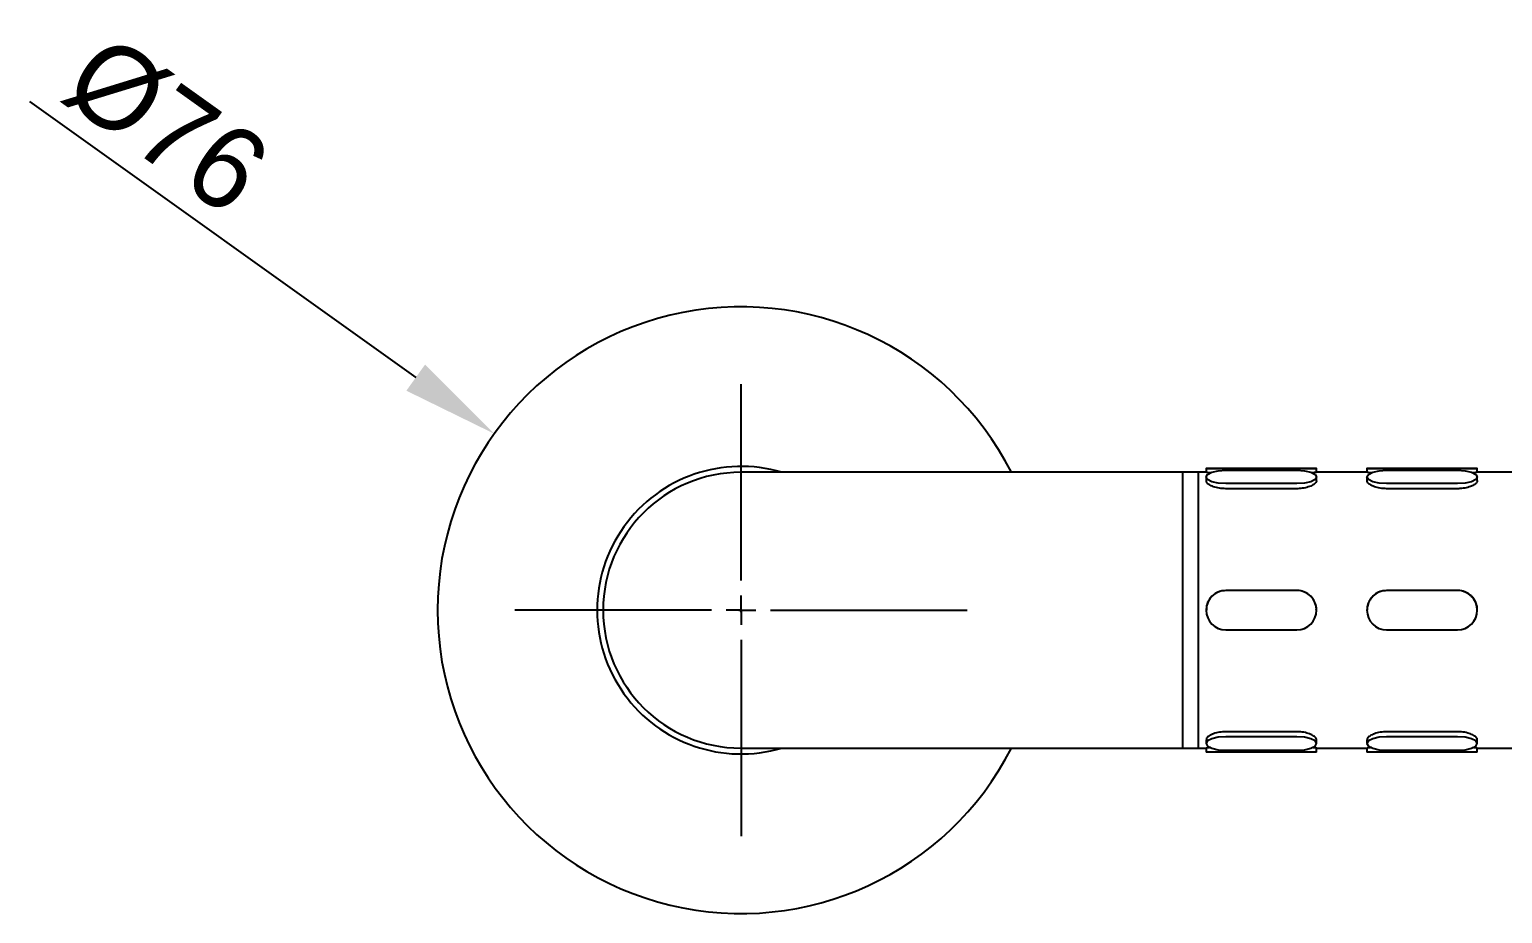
# Model space of a CAD drawing. Extents: x 109 to 1049, y 29 to 427.
# Drawn here: x 108.8 to 171.1, y 267.8 to 305.2 of the extents above; entities that cross this region are included whole.
import ezdxf

# ---------------------------------------------------------------- set-up
doc = ezdxf.new("R2010")
doc.units = 0
doc.header["$LTSCALE"] = 23.1
doc.header["$MEASUREMENT"] = 0
doc.linetypes.add('CENTERX2', pattern=[20.32, 12.7, -2.54, 2.54, -2.54])
doc.layers.get('0').update_dxf_attribs({"linetype": 'CONTINUOUS'})
doc.layers.get('Defpoints').update_dxf_attribs({"linetype": 'CONTINUOUS'})
doc.layers.add('10', color=7, linetype='CONTINUOUS')
doc.layers.add('中心线层', color=1, linetype='CENTERX2', lineweight=25)
doc.styles.add('SLDTEXTSTYLE0', font='')
doc.styles.get('SLDTEXTSTYLE0').set_extended_font_data('汉仪长仿宋体')
doc.dimstyles.new('SLDDIMSTYLE1', dxfattribs={"dimtxt": 3.5, "dimasz": 4.08, "dimexe": 0, "dimexo": 0.0625, "dimgap": 0.875, "dimtad": 2, "dimlfac": 5, "dimrnd": 1e-09, "dimzin": 12, "dimdsep": 46, "dimtxsty": 'SLDTEXTSTYLE0', "dimsah": 1, "dimcen": 0.09, "dimadec": 0, "dimazin": 3, "dimtfac": 1, "dimtofl": 0, "dimtmove": 0, "dimatfit": 3, "dimfxl": 0, "dimfrac": 2, "dimtolj": 1, "dimtzin": 12, "dimarcsym": 0})

# ---------------------------------------------------------------- blocks, each defined once
blk = doc.blocks.new('*D31')
at = {"layer": '10', "color": 0, "lineweight": -2}
for p, q in [((108.848, 302.174), (125.181, 290.494)), ((138.849, 280.656), (139.029, 280.656)), ((138.939, 280.566), (138.939, 280.746))]:
    blk.add_line(p, q, dxfattribs=at)
at = {"layer": '10', "color": 0}
blk.add_solid([(125.577, 291.047), (124.786, 289.941), (128.5, 288.121)], dxfattribs=at)
at = {"layer": 'Defpoints', "color": 0}
for p in [(128.5, 288.121), (149.378, 273.191)]:
    blk.add_point(p, dxfattribs=at)
at = {"layer": '10', "color": 0, "insert": (112.104, 305.224), "char_height": 3.5, "attachment_point": 1, "rotation": 324.43107, "style": 'SLDTEXTSTYLE0'}
blk.add_mtext('\\A1;{%%C76}', dxfattribs=at)
blk = doc.blocks.new('SW_CENTERMARKSYMBOL_0')
at = {"layer": '中心线层', "color": 0}
for p, q in [((0, 1.25), (0, 9.5625)), ((0, 0), (0, 0.625)), ((-1.25, 0), (-9.5625, 0)), ((0, 0), (-0.625, 0)), ((0, 0), (0, -0.625)), ((0, 0), (0.625, 0)), ((1.25, 0), (9.5625, 0)), ((0, -1.25), (0, -9.5625))]:
    blk.add_line(p, q, dxfattribs=at)

msp = doc.modelspace()

# ---------------------------------------------------------------- linework, layer by layer
at = {"color": 7, "linetype": 'Continuous', "lineweight": 25}
for p, q in [((158.6055, 286.6556), (158.6055, 286.4875)), ((159.4388, 286.6557), (162.4388, 286.6557)), ((162.4388, 286.6556), (159.4388, 286.6556)), ((159.4388, 286.5787), (162.4388, 286.5787)), ((163.2722, 286.4875), (163.2722, 286.6556)), ((165.4055, 286.6556), (165.4055, 286.4875)), ((166.2388, 286.6557), (169.2388, 286.6557)), ((169.2388, 286.6556), (166.2388, 286.6556)), ((166.2388, 286.5787), (169.2388, 286.5787)), ((170.0722, 286.4875), (170.0722, 286.6556)), ((147.2722, 286.489), (138.9388, 286.489)), ((157.6055, 286.489), (147.2722, 286.489)), ((158.2722, 286.489), (157.6055, 286.489)), ((157.6055, 286.489), (157.6055, 274.8223)), ((158.6159, 286.489), (158.2722, 286.489)), ((158.2722, 286.489), (158.2722, 280.6552)), ((158.2722, 286.489), (158.2722, 274.8223)), ((158.6055, 286.2937), (158.6055, 286.1357)), ((162.4388, 286.0086), (159.4388, 286.0086)), ((165.4159, 286.489), (163.2617, 286.489)), ((163.2722, 286.1357), (163.2722, 286.2937)), ((165.4055, 286.2937), (165.4055, 286.1357)), ((169.2388, 286.0086), (166.2388, 286.0086)), ((172.2159, 286.489), (170.0617, 286.489)), ((170.0722, 286.1357), (170.0722, 286.2937)), ((162.4388, 285.7958), (159.4388, 285.7958)), ((169.2388, 285.7958), (166.2388, 285.7958)), ((162.4388, 281.4886), (159.4388, 281.4886)), ((162.4388, 281.4886), (159.4388, 281.4886)), ((169.2388, 281.4886), (166.2388, 281.4886)), ((169.2388, 281.4886), (166.2388, 281.4886)), ((158.2722, 280.6552), (158.2722, 274.8223)), ((158.6055, 280.6552), (158.6055, 280.6552)), ((163.2722, 280.6552), (163.2722, 280.6552)), ((165.4055, 280.6552), (165.4055, 280.6552)), ((170.0722, 280.6552), (170.0722, 280.6552)), ((159.4388, 279.8219), (162.4388, 279.8219)), ((166.2388, 279.8219), (169.2388, 279.8219)), ((162.4388, 275.5152), (159.4388, 275.5152)), ((169.2388, 275.5152), (166.2388, 275.5152)), ((138.9388, 274.8223), (147.2722, 274.8223)), ((147.2722, 274.8223), (157.6055, 274.8223)), ((157.6055, 274.8223), (158.2722, 274.8223)), ((158.2722, 274.8223), (158.616, 274.8223)), ((158.6055, 275.1753), (158.6055, 275.0173)), ((158.6055, 274.8238), (158.6055, 274.6556)), ((162.4388, 275.3023), (159.4388, 275.3023)), ((159.4388, 274.7324), (162.4388, 274.7324)), ((163.2618, 274.8223), (165.416, 274.8223)), ((163.2722, 275.0173), (163.2722, 275.1753)), ((163.2722, 274.6556), (163.2722, 274.8238)), ((165.4055, 275.1753), (165.4055, 275.0173)), ((165.4055, 274.8238), (165.4055, 274.6556)), ((169.2388, 275.3023), (166.2388, 275.3023)), ((166.2388, 274.7324), (169.2388, 274.7324)), ((170.0618, 274.8223), (172.216, 274.8223)), ((170.0722, 275.0173), (170.0722, 275.1753)), ((170.0722, 274.6556), (170.0722, 274.8238)), ((162.4388, 274.6556), (159.4388, 274.6556)), ((169.2388, 274.6556), (166.2388, 274.6556))]:
    msp.add_line(p, q, dxfattribs=at)
at = {"color": 7, "linetype": 'Continuous', "lineweight": 25, "flags": 128}
for points in [[(159.4388, 286.6556), (159.1199, 286.6556), (158.8496, 286.6556), (158.6689, 286.6556), (158.6055, 286.6556), (158.6689, 286.6557), (158.8496, 286.6557), (159.1199, 286.6557), (159.4388, 286.6557)], [(159.4388, 286.0086), (159.1199, 286.0303), (158.8496, 286.0921), (158.6689, 286.1846), (158.6055, 286.2937), (158.6689, 286.4027), (158.8496, 286.4952), (159.1199, 286.557), (159.4388, 286.5787)], [(162.4388, 286.6557), (162.7577, 286.6557), (163.0281, 286.6557), (163.2087, 286.6557), (163.2722, 286.6556), (163.2087, 286.6556), (163.0281, 286.6556), (162.7577, 286.6556), (162.4388, 286.6556)], [(162.4388, 286.5787), (162.7577, 286.557), (163.0281, 286.4952), (163.2087, 286.4027), (163.2722, 286.2937), (163.2087, 286.1846), (163.0281, 286.0921), (162.7577, 286.0303), (162.4388, 286.0086)], [(166.2388, 286.6556), (165.9199, 286.6556), (165.6496, 286.6556), (165.4689, 286.6556), (165.4055, 286.6556), (165.4689, 286.6557), (165.6496, 286.6557), (165.9199, 286.6557), (166.2388, 286.6557)], [(166.2388, 286.0086), (165.9199, 286.0303), (165.6496, 286.0921), (165.4689, 286.1846), (165.4055, 286.2937), (165.4689, 286.4027), (165.6496, 286.4952), (165.9199, 286.557), (166.2388, 286.5787)], [(169.2388, 286.6557), (169.5577, 286.6557), (169.8281, 286.6557), (170.0087, 286.6557), (170.0722, 286.6556), (170.0087, 286.6556), (169.8281, 286.6556), (169.5577, 286.6556), (169.2388, 286.6556)], [(169.2388, 286.5787), (169.5577, 286.557), (169.8281, 286.4952), (170.0087, 286.4027), (170.0722, 286.2937), (170.0087, 286.1846), (169.8281, 286.0921), (169.5577, 286.0303), (169.2388, 286.0086)], [(159.4388, 275.3023), (159.1199, 275.2806), (158.8496, 275.2188), (158.6689, 275.1264), (158.6055, 275.0173), (158.6689, 274.9083), (158.8496, 274.8158), (159.1199, 274.7541), (159.4388, 274.7324)], [(162.4388, 274.7324), (162.7577, 274.7541), (163.0281, 274.8158), (163.2087, 274.9083), (163.2722, 275.0173), (163.2087, 275.1264), (163.0281, 275.2188), (162.7577, 275.2806), (162.4388, 275.3023)], [(166.2388, 275.3023), (165.9199, 275.2806), (165.6496, 275.2188), (165.4689, 275.1264), (165.4055, 275.0173), (165.4689, 274.9083), (165.6496, 274.8158), (165.9199, 274.7541), (166.2388, 274.7324)], [(169.2388, 274.7324), (169.5577, 274.7541), (169.8281, 274.8158), (170.0087, 274.9083), (170.0722, 275.0173), (170.0087, 275.1264), (169.8281, 275.2188), (169.5577, 275.2806), (169.2388, 275.3023)], [(159.4388, 274.6556), (159.1199, 274.6556), (158.8496, 274.6556), (158.6689, 274.6556), (158.6055, 274.6556)], [(163.2722, 274.6556), (163.2087, 274.6556), (163.0281, 274.6556), (162.7577, 274.6556), (162.4388, 274.6556)], [(166.2388, 274.6556), (165.9199, 274.6556), (165.6496, 274.6556), (165.4689, 274.6556), (165.4055, 274.6556)], [(170.0722, 274.6556), (170.0087, 274.6556), (169.8281, 274.6556), (169.5577, 274.6556), (169.2388, 274.6556)]]:
    msp.add_lwpolyline(points, dxfattribs=at)
at = {"color": 7, "linetype": 'Continuous', "lineweight": 25}
for centre, radius, start, end in [((138.9388, 280.6556), 12.8333, 27.035692, 332.964308), ((138.9388, 280.6556), 6.0833, 73.51703, 286.48297), ((138.9388, 280.6556), 5.8333, 90, 180), ((159.4388, 280.6552), 0.8333, 90, 270), ((162.4388, 280.6552), 0.8333, 270, 90), ((166.2388, 280.6552), 0.8333, 90, 270), ((169.2388, 280.6552), 0.8333, 270, 90), ((138.9388, 280.6556), 5.8333, 180, 270)]:
    msp.add_arc(centre, radius, start, end, dxfattribs=at)
for points, knots in [([(158.7947, 286.4656), (158.7739, 286.4677), (158.6882, 286.4765), (158.6176, 286.4874), (158.6164, 286.4875), (158.6159, 286.4875)], [0, 0, 0, 0, 0.1613715, 0.6649705, 1, 1, 1, 1]), ([(159.4388, 285.7958), (159.3457, 285.8001), (159.1595, 285.8089), (158.9104, 285.8752), (158.7232, 285.9663), (158.6159, 286.0605), (158.6159, 286.1144), (158.6159, 286.1359)], [0, 0, 0, 0, 0.2132484, 0.4264439, 0.6410117, 0.8564949, 1, 1, 1, 1]), ([(163.2618, 286.1355), (163.2647, 286.1254), (163.2762, 286.0848), (163.2009, 286.0023), (163.0432, 285.905), (162.8108, 285.8294), (162.5964, 285.7984), (162.4708, 285.7963), (162.4388, 285.7958)], [0, 0, 0, 0, 0.0704963, 0.2829497, 0.4961541, 0.7112547, 0.9264759, 1, 1, 1, 1]), ([(163.2617, 286.4875), (163.2645, 286.4879), (163.2758, 286.4895), (163.2175, 286.4806), (163.1236, 286.47), (163.0864, 286.4658)], [0, 0, 0, 0, 0.1682362, 0.669944, 1, 1, 1, 1]), ([(165.5947, 286.4656), (165.5739, 286.4677), (165.4882, 286.4765), (165.4176, 286.4874), (165.4164, 286.4875), (165.4159, 286.4875)], [0, 0, 0, 0, 0.1613715, 0.6649705, 1, 1, 1, 1]), ([(166.2388, 285.7958), (166.1457, 285.8001), (165.9595, 285.8089), (165.7104, 285.8752), (165.5232, 285.9663), (165.4159, 286.0605), (165.4159, 286.1144), (165.4159, 286.1359)], [0, 0, 0, 0, 0.2132484, 0.4264439, 0.6410117, 0.8564949, 1, 1, 1, 1]), ([(170.0618, 286.1355), (170.0647, 286.1254), (170.0762, 286.0848), (170.0009, 286.0023), (169.8432, 285.905), (169.6108, 285.8294), (169.3964, 285.7984), (169.2708, 285.7963), (169.2388, 285.7958)], [0, 0, 0, 0, 0.0704963, 0.2829497, 0.4961541, 0.7112547, 0.9264759, 1, 1, 1, 1]), ([(170.0617, 286.4875), (170.0645, 286.4879), (170.0758, 286.4895), (170.0175, 286.4806), (169.9236, 286.47), (169.8864, 286.4658)], [0, 0, 0, 0, 0.1682362, 0.669944, 1, 1, 1, 1]), ([(159.4388, 281.4886), (159.3457, 281.4795), (159.1595, 281.4612), (158.9104, 281.3192), (158.7232, 281.1093), (158.6159, 280.8748), (158.6159, 280.7175), (158.6159, 280.6547)], [0, 0, 0, 0, 0.2132484, 0.4264439, 0.6410117, 0.8564949, 1, 1, 1, 1]), ([(163.2618, 280.6558), (163.2647, 280.6865), (163.2762, 280.8095), (163.2009, 281.0212), (163.0432, 281.253), (162.8108, 281.4181), (162.5964, 281.483), (162.4708, 281.4875), (162.4388, 281.4886)], [0, 0, 0, 0, 0.0704963, 0.2829497, 0.4961541, 0.7112547, 0.9264759, 1, 1, 1, 1]), ([(166.2388, 281.4886), (166.1457, 281.4795), (165.9595, 281.4612), (165.7104, 281.3192), (165.5232, 281.1093), (165.4159, 280.8748), (165.4159, 280.7175), (165.4159, 280.6547)], [0, 0, 0, 0, 0.2132484, 0.4264439, 0.6410117, 0.8564949, 1, 1, 1, 1]), ([(170.0618, 280.6558), (170.0647, 280.6865), (170.0762, 280.8095), (170.0009, 281.0212), (169.8432, 281.253), (169.6108, 281.4181), (169.3964, 281.483), (169.2708, 281.4875), (169.2388, 281.4886)], [0, 0, 0, 0, 0.0704963, 0.2829497, 0.4961541, 0.7112547, 0.9264759, 1, 1, 1, 1]), ([(159.4388, 275.5152), (159.3457, 275.5108), (159.1595, 275.502), (158.9104, 275.4357), (158.7232, 275.3446), (158.6159, 275.2504), (158.6159, 275.1966), (158.6159, 275.1751)], [0, 0, 0, 0, 0.2132484, 0.4264439, 0.6410117, 0.8564949, 1, 1, 1, 1]), ([(163.2618, 275.1755), (163.2647, 275.1856), (163.2762, 275.2262), (163.2009, 275.3087), (163.0432, 275.406), (162.8108, 275.4816), (162.5964, 275.5125), (162.4708, 275.5146), (162.4388, 275.5152)], [0, 0, 0, 0, 0.0704963, 0.2829497, 0.4961541, 0.7112547, 0.9264759, 1, 1, 1, 1]), ([(166.2388, 275.5152), (166.1457, 275.5108), (165.9595, 275.502), (165.7104, 275.4357), (165.5232, 275.3446), (165.4159, 275.2504), (165.4159, 275.1966), (165.4159, 275.1751)], [0, 0, 0, 0, 0.2132484, 0.4264439, 0.6410117, 0.8564949, 1, 1, 1, 1]), ([(170.0618, 275.1755), (170.0647, 275.1856), (170.0762, 275.2262), (170.0009, 275.3087), (169.8432, 275.406), (169.6108, 275.4816), (169.3964, 275.5125), (169.2708, 275.5146), (169.2388, 275.5152)], [0, 0, 0, 0, 0.0704963, 0.2829497, 0.4961541, 0.7112547, 0.9264759, 1, 1, 1, 1]), ([(158.7944, 274.8456), (158.7737, 274.8435), (158.6882, 274.8347), (158.6176, 274.8238), (158.6164, 274.8238), (158.616, 274.8238)], [0, 0, 0, 0, 0.1610362, 0.6656727, 1, 1, 1, 1]), ([(163.2618, 274.8238), (163.2646, 274.8234), (163.2758, 274.8217), (163.2175, 274.8306), (163.1238, 274.8412), (163.0866, 274.8454)], [0, 0, 0, 0, 0.1671823, 0.6699432, 1, 1, 1, 1]), ([(165.5944, 274.8456), (165.5737, 274.8435), (165.4882, 274.8347), (165.4176, 274.8238), (165.4164, 274.8238), (165.416, 274.8238)], [0, 0, 0, 0, 0.1610362, 0.6656727, 1, 1, 1, 1]), ([(170.0618, 274.8238), (170.0646, 274.8234), (170.0758, 274.8217), (170.0175, 274.8306), (169.9238, 274.8412), (169.8866, 274.8454)], [0, 0, 0, 0, 0.16718232, 0.66994324, 1, 1, 1, 1])]:
    msp.add_open_spline(points, degree=3, knots=knots, dxfattribs=at)

# ---------------------------------------------------------------- block references
at = {"layer": '中心线层'}
msp.add_blockref('SW_CENTERMARKSYMBOL_0', (138.9388, 280.6556), dxfattribs=at)

# ---------------------------------------------------------------- dimensions: what is measured, and where the dimension line sits
at = {"layer": '10', "color": 7}
dim = msp.add_diameter_dim_2p(p1=(149.3777, 273.1907), p2=(128.5, 288.1206), text='{%%C76}', dimstyle='SLDDIMSTYLE1', override={"dimtolj": 1}, dxfattribs=at)
dim.commit()
dim.dimension.update_dxf_attribs({"geometry": '*D31', "text_midpoint": (113.0844, 299.1444), "dimtype": 163})

doc.saveas('drawing.dxf')
